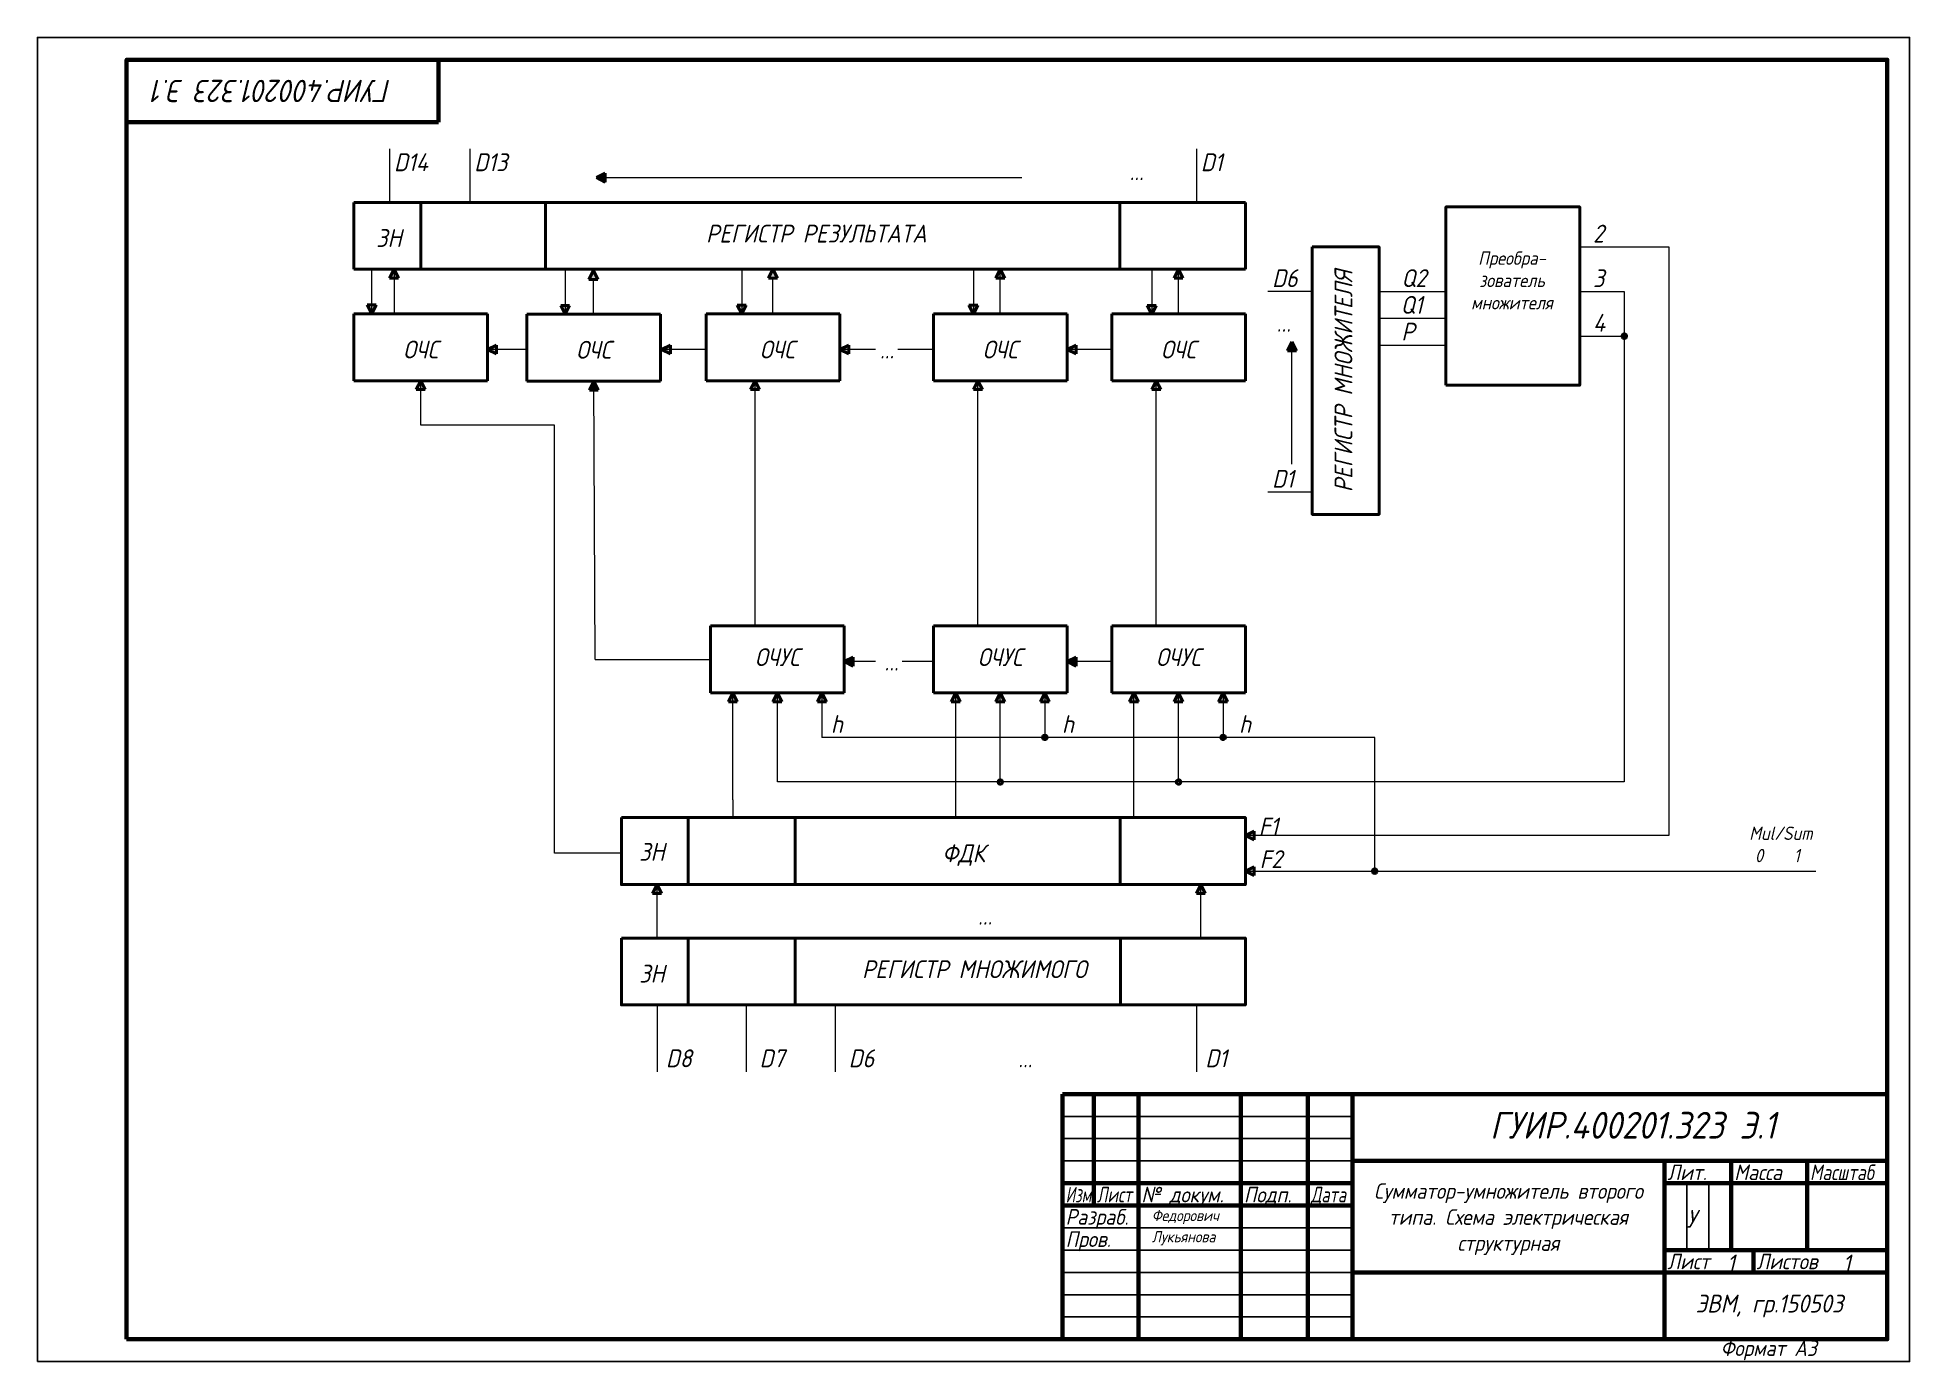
# Model space of a CAD drawing. Header units: millimetres. Extents: x 0 to 420, y 0 to 297.
import ezdxf

# ---------------------------------------------------------------- set-up
doc = ezdxf.new("R2010")
doc.units = ezdxf.units.MM
doc.header["$LTSCALE"] = 0.5
doc.layers.get('0').update_dxf_attribs({"lineweight": 60})
doc.layers.get('Defpoints').update_dxf_attribs({"color": 5})
doc.layers.add('4-текст', color=7, linetype='Continuous', true_color=0x00ad00)
doc.layers.add('провода', color=122, linetype='Continuous', lineweight=15)
doc.layers.add('фигуры', color=7, linetype='Continuous', lineweight=40)
doc.styles.get("Standard").update_dxf_attribs({"font": 'isocpeui.ttf', "width": 0.9})

msp = doc.modelspace()

# ---------------------------------------------------------------- hatches: boundary and pattern name
at = {"layer": 'провода', "true_color": 0x000000}
h = msp.add_hatch(color=18, dxfattribs=at)
h.dxf.hatch_style = 1
h.paths.add_polyline_path([(280.45, 226.73), (281.45, 226.73), (281.45, 228.73), (281.45, 228.73)])
h.paths.add_polyline_path([(281.45, 226.73), (282.45, 226.73), (281.45, 228.73)])
at = {"layer": 'фигуры', "true_color": 0x000000}
h = msp.add_hatch(color=18, dxfattribs=at)
h.dxf.hatch_style = 1
h.paths.add_polyline_path([(119.39, 236.91), (118.41, 236.91), (118.41, 234.95)])
h.paths.add_polyline_path([(118.41, 236.91), (117.39, 236.91), (118.38, 234.94), (118.41, 234.94), (118.41, 234.95)])
h.paths.add_polyline_path([(103, 228), (101, 227), (103, 227)])
h.paths.add_polyline_path([(103, 227), (101, 227), (103, 226)])
h.paths.add_polyline_path([(124.73, 244.71), (123.73, 242.71), (125.73, 242.71)])
h.paths.add_polyline_path([(158.05, 236.97), (157.01, 236.97), (157.99, 235), (158.03, 235), (158.05, 235.05)])
h.paths.add_polyline_path([(159.01, 236.97), (158.05, 236.97), (158.05, 235.05)])
h.paths.add_polyline_path([(142, 228), (140, 227), (142, 227)])
h.paths.add_polyline_path([(142, 227), (140, 227), (142, 226)])
h.paths.add_polyline_path([(165, 245), (164, 243), (166, 243)])
h.paths.add_polyline_path([(182, 228), (180, 227), (182, 227)])
h.paths.add_polyline_path([(182, 227), (180, 227), (182, 226)])
h.paths.add_polyline_path([(210, 236.92), (208.98, 236.92), (209.94, 235), (210, 235)])
h.paths.add_polyline_path([(210.98, 236.92), (210, 236.92), (210, 235), (210.02, 235)])
h.paths.add_polyline_path([(216, 245), (215, 243), (216, 243)])
h.paths.add_polyline_path([(216, 245), (216, 243), (217, 243)])
h.paths.add_polyline_path([(127.4, 266.07), (127.07, 266.07), (126.75, 265.6), (127.4, 265.6)])
h.paths.add_polyline_path([(127.4, 265.54), (126.75, 265.54), (127.07, 265.07), (127.4, 265.07)])
h.paths.add_polyline_path([(126.4, 265.54), (126.71, 265.54), (126.73, 265.57), (126.71, 265.6), (126.4, 265.6), (125.45, 265.6), (125.4, 265.57), (126.4, 265.07)])
h.paths.add_polyline_path([(126.4, 266.07), (125.45, 265.6), (126.4, 265.6)])
h.paths.add_polyline_path([(127.07, 266.07), (126.4, 266.07), (126.71, 265.6), (126.75, 265.6)])
h.paths.add_polyline_path([(126.75, 265.54), (126.71, 265.54), (126.4, 265.07), (127.07, 265.07)])
h.paths.add_polyline_path([(127.07, 265.07), (126.4, 265.07), (127.4, 264.57)])
h.paths.add_polyline_path([(127.4, 265.07), (127.07, 265.07), (127.4, 264.57)], flags=17)
h.paths.add_polyline_path([(127.4, 266.57), (126.4, 266.07), (127.07, 266.07)])
h.paths.add_polyline_path([(127.4, 266.57), (127.07, 266.07), (127.4, 266.07)], flags=17)
h.paths.add_polyline_path([(281.45, 228.73), (281.45, 226.73), (282.45, 226.73)])
h.paths.add_polyline_path([(281.45, 228.73), (280.45, 226.73), (281.45, 226.73)])
h.paths.add_polyline_path([(251, 220), (251, 218), (252, 218)])
h.paths.add_polyline_path([(251, 220), (250, 218), (251, 218)])
h.paths.add_polyline_path([(233, 228), (231, 227), (233, 227)])
h.paths.add_polyline_path([(233, 227), (231, 227), (233, 226)])
h.paths.add_polyline_path([(250, 236.89), (248.99, 236.89), (249.93, 235), (250, 235)])
h.paths.add_polyline_path([(250.99, 236.89), (250, 236.89), (250, 235), (250.04, 235)])
h.paths.add_polyline_path([(256, 245), (255, 243), (256, 243)])
h.paths.add_polyline_path([(256, 245), (256, 243), (257, 243)])
h.paths.add_polyline_path([(211, 220), (211, 218), (212, 218)])
h.paths.add_polyline_path([(211, 220), (210, 218), (211, 218)])
h.paths.add_polyline_path([(161, 220), (161, 218), (162, 218)])
h.paths.add_polyline_path([(161, 220), (160, 218), (161, 218)])
h.paths.add_polyline_path([(124.83, 219.9), (124.81, 219.87), (124.82, 217.9), (125.83, 217.9)])
h.paths.add_polyline_path([(124.81, 219.87), (123.83, 217.9), (124.82, 217.9)])
h.paths.add_polyline_path([(86, 220), (86, 218), (87, 218)])
h.paths.add_polyline_path([(86, 220), (85, 218), (86, 218)])
h.paths.add_polyline_path([(80, 245), (80, 243), (81, 243)])
h.paths.add_polyline_path([(80, 245), (79, 243), (80, 243)])
h.paths.add_polyline_path([(76, 237), (75, 237), (75, 235)])
h.paths.add_polyline_path([(75, 237), (74, 237), (75, 235)])
h.paths.add_polyline_path([(139, 107), (139, 105), (140, 105)])
h.paths.add_polyline_path([(139, 107), (138, 105), (139, 105)])
h.paths.add_polyline_path([(261, 107), (261, 105), (262, 105)])
h.paths.add_polyline_path([(261, 107), (260, 105), (261, 105)])
h.paths.add_polyline_path([(273, 111), (271, 110), (273, 110)])
h.paths.add_polyline_path([(273, 110), (271, 110), (273, 109)])
h.paths.add_polyline_path([(273, 119), (271, 118), (273, 118)])
h.paths.add_polyline_path([(273, 118), (271, 118), (273, 117)])
h.paths.add_polyline_path([(176, 150), (175, 148), (176, 148)])
h.paths.add_polyline_path([(176, 150), (176, 148), (177, 148)])
h.paths.add_polyline_path([(166, 150), (166, 148), (167, 148)])
h.paths.add_polyline_path([(166, 150), (165, 148), (166, 148)])
h.paths.add_polyline_path([(156, 150), (156, 148), (157, 148)])
h.paths.add_polyline_path([(156, 150), (155, 148), (156, 148)])
h.paths.add_polyline_path([(206, 150), (205, 148), (206, 148)])
h.paths.add_polyline_path([(206, 150), (206, 148), (207, 148)])
h.paths.add_polyline_path([(216, 150), (215, 148), (216, 148)])
h.paths.add_polyline_path([(216, 150), (216, 148), (217, 148)])
h.paths.add_polyline_path([(226, 150), (226, 148), (227, 148)])
h.paths.add_polyline_path([(226, 150), (225, 148), (226, 148)])
h.paths.add_polyline_path([(246, 150), (246, 148), (247, 148)])
h.paths.add_polyline_path([(246, 150), (245, 148), (246, 148)])
h.paths.add_polyline_path([(256, 150), (256, 148), (257, 148)])
h.paths.add_polyline_path([(256, 150), (255, 148), (256, 148)])
h.paths.add_polyline_path([(266, 150), (266, 148), (267, 148)])
h.paths.add_polyline_path([(266, 150), (265, 148), (266, 148)])
h = msp.add_hatch(color=18, dxfattribs=at)
h.dxf.hatch_style = 1
h.paths.add_polyline_path([(76, 237), (75, 237), (75, 235)])
h.paths.add_polyline_path([(75, 237), (74, 237), (75, 235)])
h.paths.add_polyline_path([(80, 245), (80, 243), (81, 243)])
h.paths.add_polyline_path([(80, 245), (79, 243), (80, 243)])
at = {"layer": 'фигуры'}
h = msp.add_hatch(color=256, dxfattribs=at)
h.dxf.hatch_style = 1
h.paths.add_polyline_path([(356, 230.5), (356, 229.5, 0.414214), (356.5, 230, 0.414214)])
h.paths.add_polyline_path([(356, 230.5, 0.414214), (355.5, 230), (356, 230)])
h.paths.add_polyline_path([(356, 230), (355.5, 230, 0.414214), (356, 229.5)])
at = {"layer": 'фигуры', "true_color": 0x000000}
h = msp.add_hatch(color=18, dxfattribs=at)
h.dxf.hatch_style = 1
h.paths.add_polyline_path([(124.83, 219.9), (124.81, 219.87), (124.82, 217.9), (125.83, 217.9)])
h.paths.add_polyline_path([(124.81, 219.87), (123.83, 217.9), (124.82, 217.9)])
at = {"layer": 'фигуры'}
h = msp.add_hatch(color=256, dxfattribs=at)
h.dxf.hatch_style = 1
h.paths.add_polyline_path([(183, 157), (181, 157), (183, 156)])
h.paths.add_polyline_path([(183, 158), (181, 157), (183, 157)])
h = msp.add_hatch(color=256, dxfattribs=at)
h.dxf.hatch_style = 1
h.paths.add_polyline_path([(233, 157), (231, 157), (233, 156)])
h.paths.add_polyline_path([(233, 158), (231, 157), (233, 157)])
at = {"layer": 'фигуры', "true_color": 0x000000, "transparency": 33554687}
h = msp.add_hatch(color=18, dxfattribs=at)
h.dxf.hatch_style = 1
h.paths.add_polyline_path([(156, 150), (155, 148), (156, 148)])
h.paths.add_polyline_path([(156, 150), (156, 148), (157, 148)])
h.paths.add_polyline_path([(166, 150), (165, 148), (166, 148)])
h.paths.add_polyline_path([(166, 150), (166, 148), (167, 148)])
h.paths.add_polyline_path([(176, 150), (175, 148), (176, 148)])
h.paths.add_polyline_path([(176, 150), (176, 148), (177, 148)])
h.paths.add_polyline_path([(206, 150), (205, 148), (206, 148)])
h.paths.add_polyline_path([(206, 150), (206, 148), (207, 148)])
h.paths.add_polyline_path([(216, 150), (215, 148), (216, 148)])
h.paths.add_polyline_path([(216, 150), (216, 148), (217, 148)])
h.paths.add_polyline_path([(226, 150), (225, 148), (226, 148)])
h.paths.add_polyline_path([(226, 150), (226, 148), (227, 148)])
h.paths.add_polyline_path([(246, 150), (245, 148), (246, 148)])
h.paths.add_polyline_path([(246, 150), (246, 148), (247, 148)])
h.paths.add_polyline_path([(256, 150), (256, 148), (257, 148)])
h.paths.add_polyline_path([(256, 150), (255, 148), (256, 148)])
h.paths.add_polyline_path([(266, 150), (265, 148), (266, 148)])
h.paths.add_polyline_path([(266, 150), (266, 148), (267, 148)])
at = {"layer": 'фигуры'}
h = msp.add_hatch(color=256, dxfattribs=at)
h.dxf.hatch_style = 1
h.paths.add_polyline_path([(300.02, 110.5), (300.02, 110), (300.5, 110, 0.40438)])
h.paths.add_polyline_path([(300.02, 110.5, 0.424713), (299.5, 110, 0.000506), (299.5, 110), (300.02, 110)])
h.paths.add_polyline_path([(300.5, 110), (300.02, 110), (299.5, 110, 0.997978)])

# ---------------------------------------------------------------- linework, layer by layer
for p, q in [((20, 292), (20, 278)), ((90, 278), (90, 292)), ((20, 278), (90, 278)), ((365, 45), (365, 40))]:
    msp.add_line(p, q)
at = {"lineweight": 60}
for p, q in [((415, 60), (230, 60)), ((230, 5), (230, 60)), ((237, 60), (237, 35)), ((247, 5), (247, 60)), ((270, 60), (270, 5)), ((285, 5), (285, 60)), ((295, 60), (295, 5)), ((295, 45), (415, 45)), ((365, 5), (365, 45)), ((380, 45), (380, 25)), ((397, 25), (397, 45)), ((230, 40), (295, 40)), ((365, 40), (415, 40)), ((230, 35), (295, 35)), ((365, 25), (415, 25)), ((385, 20), (385, 25)), ((295, 20), (415, 20))]:
    msp.add_line(p, q, dxfattribs=at)
at = {"lineweight": -3}
for p, q in [((230, 55), (295, 55)), ((230, 50), (295, 50)), ((230, 45), (295, 45)), ((370, 25), (370, 40)), ((375, 40), (375, 25)), ((230, 30), (295, 30)), ((230, 25), (295, 25)), ((230, 20), (295, 20)), ((230, 15), (295, 15)), ((230, 10), (295, 10))]:
    msp.add_line(p, q, dxfattribs=at)
at = {"lineweight": 60}
msp.add_lwpolyline([(20, 5), (415, 5), (415, 292), (20, 292)], close=True, dxfattribs=at)
at = {"layer": 'Defpoints'}
msp.add_lwpolyline([(0, 0), (420, 0), (420, 297), (0, 297)], close=True, dxfattribs=at)
at = {"layer": 'провода'}
for p, q in [((79, 272), (79, 260)), ((97, 272), (97, 260)), ((260, 272), (260, 260)), ((126.4, 265.07), (125.4, 265.57)), ((125.4, 265.57), (127.4, 264.57)), ((125.44, 265.6), (220.87, 265.6)), ((346, 250), (366, 250)), ((366, 250), (366, 118)), ((75, 235), (75, 245)), ((80, 245), (80, 235)), ((118.41, 245), (118.41, 234.94)), ((158.05, 245), (158.05, 235)), ((210, 245), (210, 235)), ((216, 235), (216, 245)), ((250, 245.1), (250, 235)), ((256, 235), (256, 245)), ((124.73, 234.71), (124.73, 242.71)), ((165, 235), (165, 243)), ((286, 240), (276, 240)), ((286, 240), (286, 240)), ((301, 240), (316, 240)), ((346, 240), (356, 240)), ((356, 240), (356, 130)), ((300.83, 234), (315.83, 234)), ((109.81, 227), (101, 227)), ((150, 227), (140, 227)), ((188, 227), (180, 227)), ((201, 227), (193, 227)), ((241, 227), (231, 227)), ((281.45, 201.25), (281.45, 228.75)), ((301, 228), (316, 228)), ((346, 230), (356, 230)), ((86, 210), (86, 220)), ((125.1, 157.5), (124.81, 219.94)), ((161, 165), (161, 220)), ((211, 165), (211, 220)), ((251, 165), (251, 220)), ((116, 210), (86, 210)), ((116, 114), (116, 210)), ((286, 195), (276, 195)), ((125.1, 157.5), (151, 157.5)), ((188, 157), (181, 157)), ((201, 157), (194, 157)), ((241, 157), (231, 157)), ((156, 126), (156, 150)), ((166, 130), (166, 150)), ((176, 150), (176, 140)), ((206, 122), (206, 150)), ((216, 130), (216, 150)), ((226, 150), (226, 140)), ((246, 122), (246, 150)), ((256, 130), (256, 150)), ((266, 150), (266, 140)), ((300, 140), (176, 140)), ((300, 110), (300, 139.96)), ((156, 126), (156, 122)), ((356, 130), (166, 130)), ((366, 118), (271, 118)), ((131, 114), (116, 114)), ((271, 110), (399, 110)), ((139, 95), (139, 107)), ((261, 95), (261, 107)), ((139, 80), (139, 65)), ((159, 80), (159, 65)), ((179, 80), (179, 65)), ((260, 80), (260, 65))]:
    msp.add_line(p, q, dxfattribs=at)
at = {"layer": 'фигуры'}
for p, q in [((125.4, 265.57), (127.4, 266.57)), ((127.4, 264.57), (125.4, 265.57)), ((127.4, 266.57), (126.4, 265.07)), ((127.4, 264.57), (126.4, 266.07)), ((127.4, 266.57), (127.4, 264.57)), ((271, 260), (71, 260)), ((71, 260), (71, 245)), ((86, 245), (86, 260)), ((114, 260), (114, 245)), ((242.8, 245), (242.8, 260)), ((271, 245), (271, 260)), ((71, 245), (271, 245)), ((80, 245), (79, 243)), ((80, 245), (81, 243)), ((124.73, 244.71), (123.73, 242.71)), ((124.73, 244.71), (125.73, 242.71)), ((165, 245), (164, 243)), ((165, 245), (166, 243)), ((216, 245), (215, 243)), ((216, 245), (217, 243)), ((256, 245), (255, 243)), ((256, 245), (257, 243)), ((79, 243), (81, 243)), ((123.73, 242.71), (125.73, 242.71)), ((164, 243), (166, 243)), ((215, 243), (217, 243)), ((255, 243), (257, 243)), ((76, 237), (74, 237)), ((74, 237), (75, 235)), ((75, 235), (76, 237)), ((118.39, 234.91), (117.39, 236.91)), ((117.39, 236.91), (119.39, 236.91)), ((118.39, 234.91), (119.39, 236.91)), ((158.01, 234.97), (157.01, 236.97)), ((157.01, 236.97), (159.01, 236.97)), ((158.01, 234.97), (159.01, 236.97)), ((209.98, 234.92), (208.98, 236.92)), ((208.98, 236.92), (210.98, 236.92)), ((209.98, 234.92), (210.98, 236.92)), ((249.99, 234.89), (248.99, 236.89)), ((248.99, 236.89), (250.99, 236.89)), ((249.99, 234.89), (250.99, 236.89)), ((101, 235), (71, 235)), ((71, 235), (71, 220)), ((101, 220), (101, 235)), ((139.81, 234.94), (109.81, 234.94)), ((109.81, 234.94), (109.81, 219.94)), ((139.81, 219.94), (139.81, 234.94)), ((180, 235), (150, 235)), ((150, 235), (150, 220)), ((180, 220), (180, 235)), ((231, 235), (201, 235)), ((201, 235), (201, 220)), ((231, 220), (231, 235)), ((271, 235), (241, 235)), ((241, 235), (241, 220)), ((271, 220), (271, 235)), ((101, 227), (103, 228)), ((103, 226), (101, 227)), ((103, 228), (103, 226)), ((140, 227), (142, 228)), ((142, 226), (140, 227)), ((142, 228), (142, 226)), ((180, 227), (182, 228)), ((182, 226), (180, 227)), ((182, 228), (182, 226)), ((231, 227), (233, 228)), ((233, 226), (231, 227)), ((233, 228), (233, 226)), ((281.45, 228.73), (280.45, 226.73)), ((281.45, 228.73), (282.45, 226.73)), ((280.45, 226.73), (282.45, 226.73)), ((71, 220), (101, 220)), ((86, 220), (85, 218)), ((86, 220), (87, 218)), ((109.81, 219.94), (139.81, 219.94)), ((124.83, 219.9), (123.83, 217.9)), ((124.83, 219.9), (125.83, 217.9)), ((150, 220), (180, 220)), ((161, 220), (160, 218)), ((161, 220), (162, 218)), ((201, 220), (231, 220)), ((211, 220), (210, 218)), ((211, 220), (212, 218)), ((241, 220), (271, 220)), ((251, 220), (250, 218)), ((251, 220), (252, 218)), ((85, 218), (87, 218)), ((123.83, 217.9), (125.83, 217.9)), ((160, 218), (162, 218)), ((210, 218), (212, 218)), ((250, 218), (252, 218)), ((151, 150), (151, 165)), ((151, 165), (181, 165)), ((181, 165), (181, 150)), ((201, 150), (201, 165)), ((201, 165), (231, 165)), ((231, 165), (231, 150)), ((241, 150), (241, 165)), ((241, 165), (271, 165)), ((271, 165), (271, 150)), ((183, 158), (181, 157)), ((181, 157), (183, 156)), ((183, 156), (183, 158)), ((233, 158), (231, 157)), ((231, 157), (233, 156)), ((233, 156), (233, 158)), ((181, 150), (151, 150)), ((156, 150), (155, 148)), ((155, 148), (157, 148)), ((156, 150), (157, 148)), ((166, 150), (165, 148)), ((165, 148), (167, 148)), ((166, 150), (167, 148)), ((176, 150), (175, 148)), ((175, 148), (177, 148)), ((176, 150), (177, 148)), ((231, 150), (201, 150)), ((206, 150), (205, 148)), ((205, 148), (207, 148)), ((206, 150), (207, 148)), ((216, 150), (215, 148)), ((215, 148), (217, 148)), ((216, 150), (217, 148)), ((226, 150), (225, 148)), ((225, 148), (227, 148)), ((226, 150), (227, 148)), ((271, 150), (241, 150)), ((246, 150), (245, 148)), ((245, 148), (247, 148)), ((246, 150), (247, 148)), ((256, 150), (255, 148)), ((255, 148), (257, 148)), ((256, 150), (257, 148)), ((266, 150), (265, 148)), ((265, 148), (267, 148)), ((266, 150), (267, 148)), ((146, 107), (146, 122)), ((170, 107), (170, 122)), ((242.91, 107), (242.91, 122)), ((271, 118), (273, 119)), ((273, 117), (271, 118)), ((273, 119), (273, 117)), ((271, 110), (273, 111)), ((273, 109), (271, 110)), ((273, 111), (273, 109)), ((139, 107), (138, 105)), ((138, 105), (140, 105)), ((139, 107), (140, 105)), ((261, 107), (260, 105)), ((260, 105), (262, 105)), ((261, 107), (262, 105)), ((146, 80), (146, 95)), ((170, 80), (170, 95)), ((243, 95), (243, 80))]:
    msp.add_line(p, q, dxfattribs=at)
for points in [[(127.4, 265.6), (126.4, 265.6), (126.4, 266.07), (127.4, 266.07)], [(127.4, 265.07), (126.4, 265.07), (126.4, 265.54), (127.4, 265.54)], [(316, 219), (346, 219), (346, 259), (316, 259)], [(286, 250), (301, 250), (301, 190), (286, 190)], [(131, 122), (271, 122), (271, 107), (131, 107)], [(131, 95), (271, 95), (271, 80), (131, 80)]]:
    msp.add_lwpolyline(points, close=True, dxfattribs=at)
for centre in [(356, 230), (226, 140), (266, 140), (216, 130), (256, 130), (300, 110)]:
    msp.add_circle(centre, 0.5, dxfattribs=at)

# ---------------------------------------------------------------- texts
at = {"width": 0.9}
msp.add_text('h', height=4, dxfattribs=at).set_placement((178, 141))
at = {"lineweight": -3, "width": 0.9}
msp.add_text('Формат А3', height=3.5, dxfattribs=at).set_placement((377.6, 1.25))
at = {"layer": '4-текст', "lineweight": -3}
for s, width, p in [('Лит.', 0.9, (365.67, 40.7)), ('Масса', 0.9, (380.67, 40.7)), ('Масштаб', 0.8, (397.67, 40.7)), ('Изм.', 0.7, (230.67, 35.7)), ('Лист', 0.75, (237.67, 35.7)), ('№ докум.', 0.9, (247.67, 35.7)), ('Подп.', 0.9, (270.67, 35.7)), ('Дата', 0.75, (285.67, 35.7)), ('Разраб.', 0.9, (230.67, 30.7)), ('Пров.', 0.9, (230.67, 25.7)), ('Лист', 0.9, (365.67, 20.7)), ('Листов', 0.9, (385.67, 20.7))]:
    msp.add_text(s, height=3.5, dxfattribs=dict(at, width=width)).set_placement(p)
at = {"layer": 'провода', "width": 0.9}
for s, p in [('У', (370, 30)), ('1', (379, 20)), ('1', (405, 20))]:
    msp.add_text(s, height=4, dxfattribs=at).set_placement(p)
at = {"layer": 'провода', "insert": (26, 285), "char_height": 5, "attachment_point": 6, "rotation": 180}
msp.add_mtext_dynamic_manual_height_columns('ГУИР.400201.323 Э.1', width=70, gutter_width=20, heights=[0], dxfattribs=at)
at = {"layer": 'провода'}
for s, width, heights, insert, char_height, attachment_point in [('ГУИР.400201.323 Э.1', 70, [0], (390, 53), 6, 6), ('\\pxqc;Сумматор-умножитель второго типа. Схема электрическая структурная', 70, [24.95], (295, 40), 3.5, 1), ('Федорович', 23, [0], (250, 34), 2.5, 1), ('Лукьянова', 23, [0], (250, 29.25), 2.5, 1), ('ЭВМ, гр.150503', 50, [0], (372, 15), 4, 1)]:
    msp.add_mtext_dynamic_manual_height_columns(s, width=width, gutter_width=20, heights=heights, dxfattribs=dict(at, insert=insert, char_height=char_height, attachment_point=attachment_point))
at = {"layer": 'фигуры', "width": 0.9}
for s, p in [('2', (349, 251)), ('3', (349, 241)), ('4', (349, 231)), ('h', (229.84, 141)), ('h', (269.57, 141)), ('F1', (274, 118)), ('F2', (274.22, 110.69))]:
    msp.add_text(s, height=4, dxfattribs=at).set_placement(p)
at = {"layer": 'фигуры', "attachment_point": 1}
for s, width, heights, insert, char_height in [('D14', 8, [0], (80, 271), 4), ('D13', 8, [0], (98, 271), 4), ('D1', 8, [0], (261, 271), 4), ('...', 10, [0], (245, 269), 4), ('\\PЗН', 15, [0], (76, 260.67), 4), ('РЕГИСТР РЕЗУЛЬТАТА', 178.2348, [5.49], (150, 255), 4), ('\\pxqc;Преобра-\\Pзователь\\Pмножителя', 29.6083, [40.23], (316, 249), 3), ('D6', 8, [0], (277, 245), 4), ('Q2', 8, [0], (306, 245.01), 4), ('Q1', 8, [0], (305.83, 239.01), 4), ('...', 10, [0], (278, 235), 4), ('P', 8, [0], (306, 233.01), 4), ('\\pxqc;ОЧС', 30, [0], (71, 229), 4), ('\\pxqc;ОЧС', 30, [0], (109.81, 228.94), 4), ('\\pxqc;ОЧС', 30, [0], (151, 229), 4), ('\\pxqc;ОЧС', 30, [0], (201, 229), 4), ('\\pxqc;ОЧС', 30, [0], (241, 229), 4), ('...', 10, [0], (189, 229), 4), ('D1', 8, [0], (277, 200), 4), ('\\pxqc;ОЧУС', 30, [0], (151, 160), 4), ('\\pxqc;ОЧУС', 30, [0], (201, 160), 4), ('\\pxqc;ОЧУС', 30, [0], (241, 160), 4), ('...', 10, [0], (190, 159), 4), ('\\pxqc;Mul/Sum\\P\\pq*;      0    1 ', 32.2717, [9.96], (375, 120), 3), ('\\PЗН', 15, [0], (135, 123), 4), ('ФДК', 125, [0], (203, 116), 4), ('...', 10, [0], (211, 102), 4), ('\\PЗН', 15, [0], (135, 95.67), 4), ('РЕГИСТР МНОЖИМОГО', 125, [0], (185, 90), 4), ('D8', 8, [0], (141, 70.01), 4), ('D7', 8, [0], (162, 70.01), 4), ('D6', 8, [0], (182, 70.01), 4), ('D1', 8, [0], (262, 70.01), 4), ('...', 10, [0], (220, 70), 4)]:
    msp.add_mtext_dynamic_manual_height_columns(s, width=width, gutter_width=20, heights=heights, dxfattribs=dict(at, insert=insert, char_height=char_height))
at = {"layer": 'фигуры', "insert": (291, 195), "char_height": 4, "attachment_point": 1, "rotation": 90}
msp.add_mtext_dynamic_manual_height_columns('РЕГИСТР МНОЖИТЕЛЯ', width=60.8249, gutter_width=20, heights=[11.45], dxfattribs=at)

doc.saveas('drawing.dxf')
